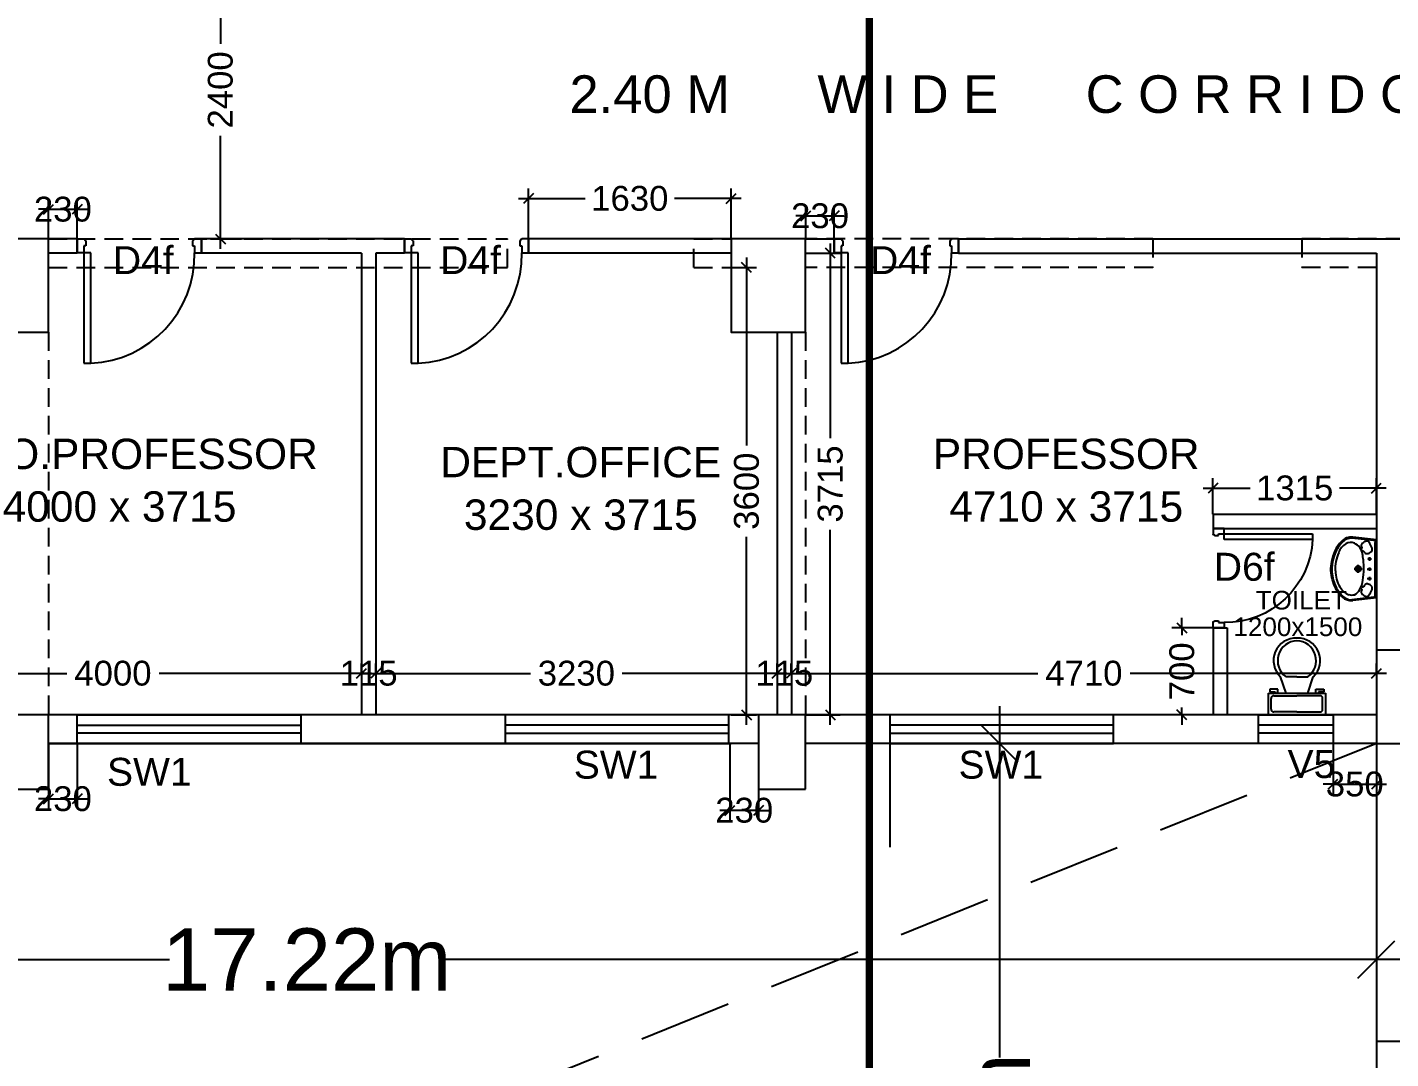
# Model space of a CAD drawing. Extents: x 6345096 to 6738923, y -6490958 to -6305885.
# Drawn here: x 6554506 to 6565481, y -6395018 to -6386716 of the extents above; entities that cross this region are included whole.
import ezdxf
from ezdxf.enums import TextEntityAlignment as Align

# ---------------------------------------------------------------- set-up
doc = ezdxf.new("R2010")
doc.units = 0
doc.header["$LTSCALE"] = 600
doc.header["$MEASUREMENT"] = 0
doc.header["$PDMODE"] = 35
for name, pattern in [('DASHED', [0.75, 0.5, -0.25]), ('HIDDEN', [0.375, 0.25, -0.125]), ('HIDDEN2', [0.1875, 0.125, -0.0625])]:
    doc.linetypes.add(name, pattern=pattern)
doc.layers.get('0').update_dxf_attribs({"linetype": 'CONTINUOUS'})
doc.layers.get('Defpoints').update_dxf_attribs({"linetype": 'CONTINUOUS'})
for name, color, linetype in [('8', 8, 'CONTINUOUS'), ('DIMEN', 5, 'CONTINUOUS'), ('DOOR', 32, 'CONTINUOUS'), ('Duct', 8, 'CONTINUOUS'), ('HS', 251, 'CONTINUOUS'), ('joinery', 7, 'CONTINUOUS'), ('LA-column', 3, 'CONTINUOUS'), ('REVISIONS', 6, 'CONTINUOUS'), ('Room Dim', 1, 'CONTINUOUS'), ('Sections', 10, 'CONTINUOUS'), ('TEXT', 6, 'CONTINUOUS'), ('Toi-Euip', 8, 'CONTINUOUS'), ('toi-fix', 46, 'CONTINUOUS'), ('Walls', 7, 'CONTINUOUS'), ('WIN', 151, 'CONTINUOUS'), ('Working Dim', 5, 'CONTINUOUS')]:
    doc.layers.add(name, color=color, linetype=linetype)
doc.styles.add('ari', font='arial.ttf')
doc.styles.add('ARIAL', font='arial.ttf')
doc.styles.get("Standard").update_dxf_attribs({"font": 'romans.shx'})
doc.dimstyles.new('int. dim', dxfattribs={"dimtxt": 200, "dimasz": 80, "dimexe": 80, "dimexo": 0, "dimgap": 70, "dimtad": 0, "dimdec": 0, "dimzin": 12, "dimdsep": 46, "dimtxsty": 'ari', "dimblk": 'OBLIQUE', "dimcen": 2, "dimdle": 80, "dimclrd": 256, "dimclre": 256, "dimclrt": 6, "dimadec": 0, "dimazin": 0, "dimtfac": 1, "dimtdec": 0, "dimtix": 1, "dimtmove": 2, "dimatfit": 3, "dimfxl": 1, "dimtolj": 1, "dimtzin": 0, "dimlwd": -1, "dimlwe": -1, "dimarcsym": 0})
doc.dimstyles.new('STANDARD$0', dxfattribs={"dimscale": 0, "dimtxt": 150, "dimasz": 125, "dimexe": 0.75, "dimexo": 1, "dimgap": 25, "dimtad": 1, "dimdec": 0, "dimdsep": 46, "dimtxsty": 'Standard', "dimblk1": 'DOT', "dimblk2": 'DOT', "dimsah": 1, "dimcen": 2.5, "dimclrd": 1, "dimclre": 1, "dimclrt": 3, "dimadec": 0, "dimazin": 0, "dimtfac": 1, "dimtdec": 0, "dimtmove": 0, "dimatfit": 3, "dimldrblk": 'DOT', "dimfxl": 1, "dimtolj": 1, "dimtzin": 0, "dimarcsym": 0})

# ---------------------------------------------------------------- blocks, each defined once
blk = doc.blocks.new('_Oblique')
at = {"color": 0, "linetype": 'ByBlock', "lineweight": -2}
blk.add_line((-0.5, -0.5), (0.5, 0.5), dxfattribs=at)
blk = doc.blocks.new('*D662')
at = {"layer": 'Defpoints', "color": 0, "transparency": 16777216}
for p in [(6556232, -6386020, 5), (6556061, -6388420), (6556232, -6388420, 1)]:
    blk.add_point(p, dxfattribs=at)
at = {"layer": 'Working Dim', "transparency": 16777216}
for p, q in [((6556232, -6386020), (6555981, -6386020)), ((6556061, -6385940), (6556061, -6386850)), ((6556061, -6388500), (6556061, -6387590)), ((6556232, -6388420), (6555981, -6388420))]:
    blk.add_line(p, q, dxfattribs=at)
at = {"layer": 'Working Dim', "transparency": 16777216, "xscale": 80, "yscale": 80, "zscale": 80}
for p, rotation in [((6556061, -6386020), 90), ((6556061, -6388420), 270)]:
    blk.add_blockref('_Oblique', p, dxfattribs=dict(at, rotation=rotation))
at = {"layer": 'Working Dim', "color": 6, "transparency": 16777216, "insert": (6556061, -6387220), "char_height": 200, "attachment_point": 5, "rotation": 90, "style": 'ari'}
blk.add_mtext('\\A1;2400', dxfattribs=at)
blk = doc.blocks.new('*D669')
at = {"layer": 'Defpoints', "color": 0, "transparency": 16777216}
for p in [(6560171, -6388650), (6560171, -6392250, 5), (6560296, -6392250)]:
    blk.add_point(p, dxfattribs=at)
at = {"layer": 'Working Dim', "transparency": 16777216}
for p, q in [((6560171, -6388650), (6560376, -6388650)), ((6560296, -6388570), (6560296, -6390081)), ((6560296, -6392330), (6560296, -6390818)), ((6560171, -6392250), (6560376, -6392250))]:
    blk.add_line(p, q, dxfattribs=at)
at = {"layer": 'Working Dim', "transparency": 16777216, "xscale": 80, "yscale": 80, "zscale": 80}
for p, rotation in [((6560296, -6388650), 90), ((6560296, -6392250), 270)]:
    blk.add_blockref('_Oblique', p, dxfattribs=dict(at, rotation=rotation))
at = {"layer": 'Working Dim', "color": 6, "transparency": 16777216, "insert": (6560296, -6390450), "char_height": 200, "attachment_point": 5, "rotation": 90, "style": 'ari'}
blk.add_mtext('\\A1;3600', dxfattribs=at)
blk = doc.blocks.new('*D1106')
at = {"layer": 'Defpoints', "color": 0, "transparency": 16777216}
for p in [(6562417, -6392480, 5), (6562332, -6399410), (6562417, -6399410, 2)]:
    blk.add_point(p, dxfattribs=at)
at = {"layer": 'DIMEN', "color": 8, "transparency": 16777216}
for p, q in [((6562332, -6392180), (6562332, -6395009)), ((6562417, -6392480), (6562032, -6392480)), ((6562332, -6399710), (6562332, -6396881)), ((6562417, -6399410), (6562032, -6399410))]:
    blk.add_line(p, q, dxfattribs=at)
at = {"layer": 'DIMEN', "color": 8, "transparency": 16777216, "xscale": 300, "yscale": 300, "zscale": 300}
for p, rotation in [((6562332, -6392480), 90), ((6562332, -6399410), 270)]:
    blk.add_blockref('_Oblique', p, dxfattribs=dict(at, rotation=rotation))
at = {"layer": 'DIMEN', "color": 7, "transparency": 16777216, "insert": (6562332, -6395945), "char_height": 500, "attachment_point": 5, "rotation": 90, "style": 'ari'}
blk.add_mtext('\\A1;6.93m', dxfattribs=at)
blk = doc.blocks.new('*D1285')
at = {"layer": 'Defpoints', "color": 0, "transparency": 16777216}
for p in [(6548147, -6393937, 15), (6565365, -6393937), (6565365, -6394219)]:
    blk.add_point(p, dxfattribs=at)
at = {"layer": 'DIMEN', "color": 8, "transparency": 16777216}
for p, q in [((6548147, -6393937), (6548147, -6394519)), ((6565365, -6393937), (6565365, -6394519)), ((6547847, -6394219), (6555651, -6394219)), ((6565665, -6394219), (6557862, -6394219))]:
    blk.add_line(p, q, dxfattribs=at)
at = {"layer": 'DIMEN', "color": 8, "transparency": 16777216, "xscale": 300, "yscale": 300, "zscale": 300, "rotation": 180}
blk.add_blockref('_Oblique', (6548147, -6394219), dxfattribs=at)
at = {"layer": 'DIMEN', "color": 8, "transparency": 16777216, "xscale": 300, "yscale": 300, "zscale": 300}
blk.add_blockref('_Oblique', (6565365, -6394219), dxfattribs=at)
at = {"layer": 'DIMEN', "color": 7, "transparency": 16777216, "insert": (6556756, -6394219), "char_height": 500, "attachment_point": 5, "style": 'ari'}
blk.add_mtext('\\A1;17.22m', dxfattribs=at)
blk = doc.blocks.new('*D1811')
at = {"layer": 'Defpoints', "color": 0, "transparency": 16777216}
for p in [(6560772, -6388535, 2), (6560970, -6388535), (6560771, -6392250)]:
    blk.add_point(p, dxfattribs=at)
at = {"layer": 'REVISIONS', "color": 8, "transparency": 16777216}
for p, q in [((6560970, -6388455), (6560970, -6390023)), ((6560772, -6388535), (6561050, -6388535)), ((6560970, -6392330), (6560970, -6390761)), ((6560771, -6392250), (6561050, -6392250))]:
    blk.add_line(p, q, dxfattribs=at)
at = {"layer": 'REVISIONS', "color": 8, "transparency": 16777216, "xscale": 80, "yscale": 80, "zscale": 80}
for p, rotation in [((6560970, -6388535), 90), ((6560970, -6392250), 270)]:
    blk.add_blockref('_Oblique', p, dxfattribs=dict(at, rotation=rotation))
at = {"layer": 'REVISIONS', "color": 6, "transparency": 16777216, "insert": (6560970, -6390392), "char_height": 200, "attachment_point": 5, "rotation": 90, "style": 'ari'}
blk.add_mtext('\\A1;3715', dxfattribs=at)
blk = doc.blocks.new('1000')
at = {"layer": 'DOOR'}
for p, q in [((0, -100), (0, 0)), ((0, 0), (49.7, 0)), ((49.7, 0), (49.7, -2.2)), ((63.2, -49.5), (49.7, -49.5)), ((49.7, -49.5), (49.7, -100)), ((63.2, -13.5), (61, -13.5)), ((63.2, -13.5), (63.2, -49.5)), ((836.8, -13.5), (836.8, -49.5)), ((836.8, -13.5), (839, -13.5)), ((836.8, -49.5), (850.3, -49.5)), ((850.3, 0), (850.3, -2.2)), ((900, 0), (850.3, 0)), ((850.3, -49.5), (850.3, -100)), ((900, -100), (900, 0)), ((49.7, -100), (0, -100)), ((49.7, -100), (49.7, -900.6)), ((100.2, -100), (49.7, -100)), ((100.2, -900.6), (100.2, -100)), ((850.3, -100), (900, -100)), ((49.7, -900.6), (100.2, -900.6))]:
    blk.add_line(p, q, dxfattribs=at)
for centre, major_axis, start_param, end_param in [((49.7, -13.5), (-7.95, 7.95), 3.926991, 5.497787), ((850.3, -13.5), (7.95, 7.95), 0.785398, 2.356194)]:
    blk.add_ellipse(centre, major_axis=major_axis, ratio=1, start_param=start_param, end_param=end_param, dxfattribs=at)
at = {"layer": 'DOOR', "color": 145}
blk.add_ellipse((64.3, -115.3), major_axis=(-519.7, 589.8), ratio=1, start_param=2.464943, end_param=4.009476, dxfattribs=at)
blk = doc.blocks.new('A$C5FEC0201')
at = {"layer": 'Toi-Euip'}
for p, q in [((0, 473), (185, 494)), ((0, 465), (191, 487)), ((0, 473), (0, 21)), ((10, 458), (10, 40)), ((72, 323), (39, 323)), ((54, 310), (54, 337)), ((72, 248), (39, 248)), ((54, 236), (54, 262)), ((173, 246), (112, 246)), ((143, 277), (143, 216)), ((67, 169), (39, 169)), ((54, 156), (54, 183)), ((0, 29), (191, 7)), ((0, 21), (185, 0))]:
    blk.add_line(p, q, dxfattribs=at)
for centre, radius in [((54, 323), 6.43), ((54, 248), 6.43), ((143, 246), 21.6), ((143, 246), 15.5), ((143, 246), 10.9), ((54, 169), 6.43)]:
    blk.add_circle(centre, radius, dxfattribs=at)
for centre, radius, start, end in [((-15, 454), 24.7, 11.1451, 53.7785), ((155, 371), 126, 140.5982, 160.4136), ((76, 442), 20.7, 62.4908, 153.191), ((68, 406), 56.9, 34.9669, 71.6496), ((101, 427), 17.9, 320.4642, 39.5358), ((203, 375), 80.1, 113.693, 156.3813), ((191, 356), 94.7, 75.5854, 102.6546), ((195, 411), 83.2, 73.2392, 96.9959), ((198, 409), 78.1, 56.7911, 95.1402), ((173, 329), 126, 27.7975, 70.6946), ((197, 387), 106, 42.34, 78.5521), ((182, 367), 123, 31.8415, 61.2146), ((66, 263), 287, 13.6801, 43.1199), ((135, 301), 200, 16.9894, 40.6854), ((66, 397), 34, 151.9192, 201.3561), ((75, 413), 49.2, 215.0585, 257.193), ((73, 396), 31.9, 253.9654, 299.9209), ((114, 361), 26.8, 118.2715, 163.614), ((898, 213), 801, 171.2228, 177.52), ((107, 378), 8.55, 353.1526, 127.3039), ((273, 323), 167, 149.5902, 175.9719), ((120, 410), 8.6, 136.0403, 216.1074), ((121, 409), 8.72, 204.5104, 300.3287), ((73, 260), 247, 0.5187, 31.0564), ((45, 247), 303, 336.1951, 21.8497), ((83, 251), 274, 347.1391, 16.8516), ((830, 250), 732, 180.2431, 185.5482), ((23, 243), 298, 335.4107, 3.8454), ((66, 95), 34, 158.6439, 208.0808), ((75, 79), 49.2, 102.807, 144.9415), ((73, 96), 31.9, 60.0791, 106.0346), ((114, 132), 26.8, 196.386, 241.7285), ((397, 201), 296, 184.2321, 193.8267), ((107, 113), 7.39, 228.2984, 348.6803), ((218, 146), 110, 188.0202, 245.0221), ((164, 170), 140, 301.8603, 338.3132), ((67, 229), 275, 316.2173, 337.6674), ((60, 236), 294, 316.3845, 351.023), ((-16, 41), 25.7, 308.7487, 358.5796), ((155, 121), 126, 199.5864, 219.4018), ((76, 50), 20.7, 206.809, 297.5092), ((68, 86), 56.9, 288.3504, 325.0331), ((120, 82), 8.6, 143.8926, 223.9597), ((121, 84), 7.73, 75.1523, 157.9307), ((101, 65), 17.9, 320.4642, 39.5358), ((200, 112), 70.9, 246.7779, 302.4081), ((198, 99), 99.5, 262.3942, 318.6169), ((196, 102), 94.4, 267.2238, 318.0895)]:
    blk.add_arc(centre, radius, start, end, dxfattribs=at)
blk = doc.blocks.new('A$C70ED7303')
at = {"layer": 'toi-fix', "color": 8}
for p, q in [((0, 0), (229, 0)), ((229, 0), (229, -174)), ((-229, 0), (0, 0)), ((-229, -174), (-229, 0)), ((-207, -44), (-207, -131)), ((0, -22), (-185, -22)), ((0, -22), (185, -22)), ((207, -44), (207, -131)), ((229, -174), (-229, -174)), ((-218, -207), (-218, -185)), ((-218, -185), (-174, -185)), ((-153, -207), (-218, -207)), ((-185, -153), (0, -153)), ((-174, -185), (-174, -174)), ((-153, -174), (-153, -207)), ((-87, -174), (-131, -305)), ((185, -153), (0, -153)), ((87, -174), (131, -305)), ((153, -174), (153, -207)), ((153, -207), (218, -207)), ((174, -185), (174, -174)), ((218, -185), (174, -185)), ((218, -207), (218, -185)), ((0, -305), (-87, -305)), ((0, -305), (87, -305))]:
    blk.add_line(p, q, dxfattribs=at)
for centre, major_axis, start_param, end_param in [((-188, -41), (13.6, -13.6), 2.214297, 4.068888), ((188, -41), (13.6, -13.6), 0.643501, 2.498091), ((-188, -134), (-13.6, -13.6), 5.35589, 7.21048), ((188, -134), (-13.6, -13.6), 0.643501, 2.498091), ((-7, -436), (-128, -128), 4.686239, 7.105146), ((5, -435), (-113, -113), 4.541602, 7.039318), ((7, -436), (56, -172), -0.351019, 2.067888), ((-5, -435), (-113, -113), 0.814663, 3.31238)]:
    blk.add_ellipse(centre, major_axis=major_axis, ratio=1, start_param=start_param, end_param=end_param, dxfattribs=at)
blk = doc.blocks.new('*D1860')
at = {"layer": 'Defpoints', "color": 0, "transparency": 16777216}
for p in [(6565016, -6392480), (6565366, -6392480, 2), (6565366, -6392808)]:
    blk.add_point(p, dxfattribs=at)
at = {"layer": 'Working Dim', "transparency": 16777216}
for p, q in [((6565016, -6392480), (6565016, -6392888)), ((6565366, -6392480), (6565366, -6392888)), ((6565016, -6392808), (6564936, -6392808)), ((6565016, -6392808), (6565366, -6392808)), ((6565366, -6392808), (6565446, -6392808))]:
    blk.add_line(p, q, dxfattribs=at)
at = {"layer": 'Working Dim', "transparency": 16777216, "xscale": 80, "yscale": 80, "zscale": 80}
blk.add_blockref('_Oblique', (6565016, -6392808), dxfattribs=at)
at = {"layer": 'Working Dim', "transparency": 16777216, "xscale": 80, "yscale": 80, "zscale": 80, "rotation": 180}
blk.add_blockref('_Oblique', (6565366, -6392808), dxfattribs=at)
at = {"layer": 'Working Dim', "color": 6, "transparency": 16777216, "insert": (6565191, -6392808), "char_height": 200, "attachment_point": 5, "style": 'ari'}
blk.add_mtext('\\A1;350', dxfattribs=at)
blk = doc.blocks.new('*D1861')
at = {"layer": 'Defpoints', "color": 0, "transparency": 16777216}
for p in [(6560162, -6392480), (6560392, -6392480), (6560162, -6393019)]:
    blk.add_point(p, dxfattribs=at)
at = {"layer": 'Working Dim', "transparency": 16777216}
for p, q in [((6560162, -6392480), (6560162, -6393099)), ((6560392, -6392480), (6560392, -6393099)), ((6560162, -6393019), (6560082, -6393019)), ((6560392, -6393019), (6560162, -6393019)), ((6560392, -6393019), (6560472, -6393019))]:
    blk.add_line(p, q, dxfattribs=at)
at = {"layer": 'Working Dim', "transparency": 16777216, "xscale": 80, "yscale": 80, "zscale": 80}
blk.add_blockref('_Oblique', (6560162, -6393019), dxfattribs=at)
at = {"layer": 'Working Dim', "transparency": 16777216, "xscale": 80, "yscale": 80, "zscale": 80, "rotation": 180}
blk.add_blockref('_Oblique', (6560392, -6393019), dxfattribs=at)
at = {"layer": 'Working Dim', "color": 6, "transparency": 16777216, "insert": (6560277, -6393019), "char_height": 200, "attachment_point": 5, "style": 'ari'}
blk.add_mtext('\\A1;230', dxfattribs=at)
blk = doc.blocks.new('*D1862')
at = {"layer": 'Defpoints', "color": 0, "transparency": 16777216}
for p in [(6554678, -6392479), (6554908, -6392479, 2), (6554908, -6392926)]:
    blk.add_point(p, dxfattribs=at)
at = {"layer": 'Working Dim', "transparency": 16777216}
for p, q in [((6554678, -6392479), (6554678, -6393006)), ((6554908, -6392479), (6554908, -6393006)), ((6554678, -6392926), (6554598, -6392926)), ((6554678, -6392926), (6554908, -6392926)), ((6554908, -6392926), (6554988, -6392926))]:
    blk.add_line(p, q, dxfattribs=at)
at = {"layer": 'Working Dim', "transparency": 16777216, "xscale": 80, "yscale": 80, "zscale": 80}
blk.add_blockref('_Oblique', (6554678, -6392926), dxfattribs=at)
at = {"layer": 'Working Dim', "transparency": 16777216, "xscale": 80, "yscale": 80, "zscale": 80, "rotation": 180}
blk.add_blockref('_Oblique', (6554908, -6392926), dxfattribs=at)
at = {"layer": 'Working Dim', "color": 6, "transparency": 16777216, "insert": (6554793, -6392926), "char_height": 200, "attachment_point": 5, "style": 'ari'}
blk.add_mtext('\\A1;230', dxfattribs=at)
blk = doc.blocks.new('*D1875')
at = {"layer": 'Defpoints', "color": 0, "transparency": 16777216}
for p in [(6553196, -6391916), (6557196, -6391916), (6557196, -6391916)]:
    blk.add_point(p, dxfattribs=at)
at = {"layer": 'Working Dim', "transparency": 16777216}
for p, q in [((6553196, -6391916), (6553196, -6391836)), ((6557196, -6391916), (6557196, -6391836)), ((6553116, -6391916), (6554824, -6391916)), ((6557276, -6391916), (6555569, -6391916))]:
    blk.add_line(p, q, dxfattribs=at)
at = {"layer": 'Working Dim', "transparency": 16777216, "xscale": 80, "yscale": 80, "zscale": 80, "rotation": 180}
blk.add_blockref('_Oblique', (6553196, -6391916), dxfattribs=at)
at = {"layer": 'Working Dim', "transparency": 16777216, "xscale": 80, "yscale": 80, "zscale": 80}
blk.add_blockref('_Oblique', (6557196, -6391916), dxfattribs=at)
at = {"layer": 'Working Dim', "color": 6, "transparency": 16777216, "insert": (6555196, -6391916), "char_height": 200, "attachment_point": 5, "style": 'ari'}
blk.add_mtext('\\A1;4000', dxfattribs=at)
blk = doc.blocks.new('*D1876')
at = {"layer": 'Defpoints', "color": 0, "transparency": 16777216}
for p in [(6557196, -6391916), (6557311, -6391916), (6557311, -6391916)]:
    blk.add_point(p, dxfattribs=at)
at = {"layer": 'Working Dim', "transparency": 16777216}
for p, q in [((6557196, -6391916), (6557196, -6391836)), ((6557311, -6391916), (6557311, -6391836)), ((6557196, -6391916), (6557116, -6391916)), ((6557196, -6391916), (6557311, -6391916)), ((6557311, -6391916), (6557391, -6391916))]:
    blk.add_line(p, q, dxfattribs=at)
at = {"layer": 'Working Dim', "transparency": 16777216, "xscale": 80, "yscale": 80, "zscale": 80}
blk.add_blockref('_Oblique', (6557196, -6391916), dxfattribs=at)
at = {"layer": 'Working Dim', "transparency": 16777216, "xscale": 80, "yscale": 80, "zscale": 80, "rotation": 180}
blk.add_blockref('_Oblique', (6557311, -6391916), dxfattribs=at)
at = {"layer": 'Working Dim', "color": 6, "transparency": 16777216, "insert": (6557254, -6391916), "char_height": 200, "attachment_point": 5, "style": 'ari'}
blk.add_mtext('\\A1;115', dxfattribs=at)
blk = doc.blocks.new('*D1877')
at = {"layer": 'Defpoints', "color": 0, "transparency": 16777216}
for p in [(6557311, -6391916), (6560541, -6391916), (6560541, -6391916)]:
    blk.add_point(p, dxfattribs=at)
at = {"layer": 'Working Dim', "transparency": 16777216}
for p, q in [((6557311, -6391916), (6557311, -6391836)), ((6560541, -6391916), (6560541, -6391836)), ((6557231, -6391916), (6558558, -6391916)), ((6560621, -6391916), (6559295, -6391916))]:
    blk.add_line(p, q, dxfattribs=at)
at = {"layer": 'Working Dim', "transparency": 16777216, "xscale": 80, "yscale": 80, "zscale": 80, "rotation": 180}
blk.add_blockref('_Oblique', (6557311, -6391916), dxfattribs=at)
at = {"layer": 'Working Dim', "transparency": 16777216, "xscale": 80, "yscale": 80, "zscale": 80}
blk.add_blockref('_Oblique', (6560541, -6391916), dxfattribs=at)
at = {"layer": 'Working Dim', "color": 6, "transparency": 16777216, "insert": (6558926, -6391916), "char_height": 200, "attachment_point": 5, "style": 'ari'}
blk.add_mtext('\\A1;3230', dxfattribs=at)
blk = doc.blocks.new('*D1878')
at = {"layer": 'Defpoints', "color": 0, "transparency": 16777216}
for p in [(6560541, -6391916), (6560656, -6391916), (6560656, -6391916)]:
    blk.add_point(p, dxfattribs=at)
at = {"layer": 'Working Dim', "transparency": 16777216}
for p, q in [((6560541, -6391916), (6560541, -6391836)), ((6560656, -6391916), (6560656, -6391836)), ((6560541, -6391916), (6560461, -6391916)), ((6560541, -6391916), (6560656, -6391916)), ((6560656, -6391916), (6560736, -6391916))]:
    blk.add_line(p, q, dxfattribs=at)
at = {"layer": 'Working Dim', "transparency": 16777216, "xscale": 80, "yscale": 80, "zscale": 80}
blk.add_blockref('_Oblique', (6560541, -6391916), dxfattribs=at)
at = {"layer": 'Working Dim', "transparency": 16777216, "xscale": 80, "yscale": 80, "zscale": 80, "rotation": 180}
blk.add_blockref('_Oblique', (6560656, -6391916), dxfattribs=at)
at = {"layer": 'Working Dim', "color": 6, "transparency": 16777216, "insert": (6560599, -6391916), "char_height": 200, "attachment_point": 5, "style": 'ari'}
blk.add_mtext('\\A1;115', dxfattribs=at)
blk = doc.blocks.new('*D1879')
at = {"layer": 'Defpoints', "color": 0, "transparency": 16777216}
for p in [(6560656, -6391916), (6565366, -6391916, 2), (6565366, -6391916)]:
    blk.add_point(p, dxfattribs=at)
at = {"layer": 'Working Dim', "transparency": 16777216}
for p, q in [((6560656, -6391916), (6560656, -6391836)), ((6565366, -6391916), (6565366, -6391836)), ((6560576, -6391916), (6562639, -6391916)), ((6565446, -6391916), (6563383, -6391916))]:
    blk.add_line(p, q, dxfattribs=at)
at = {"layer": 'Working Dim', "transparency": 16777216, "xscale": 80, "yscale": 80, "zscale": 80, "rotation": 180}
blk.add_blockref('_Oblique', (6560656, -6391916), dxfattribs=at)
at = {"layer": 'Working Dim', "transparency": 16777216, "xscale": 80, "yscale": 80, "zscale": 80}
blk.add_blockref('_Oblique', (6565366, -6391916), dxfattribs=at)
at = {"layer": 'Working Dim', "color": 6, "transparency": 16777216, "insert": (6563011, -6391916), "char_height": 200, "attachment_point": 5, "style": 'ari'}
blk.add_mtext('\\A1;4710', dxfattribs=at)
blk = doc.blocks.new('*D1880')
at = {"layer": 'Defpoints', "color": 0, "transparency": 16777216}
for p in [(6565365, -6390425), (6564050, -6390635), (6565365, -6390635)]:
    blk.add_point(p, dxfattribs=at)
at = {"layer": 'Working Dim', "transparency": 16777216}
for p, q in [((6563970, -6390425), (6564348, -6390425)), ((6564050, -6390635), (6564050, -6390345)), ((6565445, -6390425), (6565068, -6390425)), ((6565365, -6390635), (6565365, -6390345))]:
    blk.add_line(p, q, dxfattribs=at)
at = {"layer": 'Working Dim', "transparency": 16777216, "xscale": 80, "yscale": 80, "zscale": 80, "rotation": 180}
blk.add_blockref('_Oblique', (6564050, -6390425), dxfattribs=at)
at = {"layer": 'Working Dim', "transparency": 16777216, "xscale": 80, "yscale": 80, "zscale": 80}
blk.add_blockref('_Oblique', (6565365, -6390425), dxfattribs=at)
at = {"layer": 'Working Dim', "color": 6, "transparency": 16777216, "insert": (6564708, -6390425), "char_height": 200, "attachment_point": 5, "style": 'ari'}
blk.add_mtext('\\A1;1315', dxfattribs=at)
blk = doc.blocks.new('*D1881')
at = {"layer": 'Defpoints', "color": 0, "transparency": 16777216}
for p in [(6563800, -6391550), (6564051, -6391550, 11192), (6564050, -6392250)]:
    blk.add_point(p, dxfattribs=at)
at = {"layer": 'Working Dim', "transparency": 16777216}
for p, q in [((6563800, -6391550), (6563800, -6391470)), ((6564051, -6391550), (6563720, -6391550)), ((6563800, -6391550), (6563800, -6391610)), ((6563800, -6392250), (6563800, -6392190)), ((6564050, -6392250), (6563720, -6392250)), ((6563800, -6392250), (6563800, -6392330))]:
    blk.add_line(p, q, dxfattribs=at)
at = {"layer": 'Working Dim', "transparency": 16777216, "xscale": 80, "yscale": 80, "zscale": 80}
for p, rotation in [((6563800, -6391550), 270), ((6563800, -6392250), 90)]:
    blk.add_blockref('_Oblique', p, dxfattribs=dict(at, rotation=rotation))
at = {"layer": 'Working Dim', "color": 6, "transparency": 16777216, "insert": (6563800, -6391900), "char_height": 200, "attachment_point": 5, "rotation": 90, "style": 'ari'}
blk.add_mtext('\\A1;700', dxfattribs=at)
blk = doc.blocks.new('*D1882')
at = {"layer": 'Defpoints', "color": 0, "transparency": 16777216}
for p in [(6561002, -6388234), (6560772, -6388420, 2), (6561002, -6388420)]:
    blk.add_point(p, dxfattribs=at)
at = {"layer": 'Working Dim', "transparency": 16777216}
for p, q in [((6560772, -6388234), (6560692, -6388234)), ((6560772, -6388420), (6560772, -6388154)), ((6560772, -6388234), (6561002, -6388234)), ((6561002, -6388420), (6561002, -6388154)), ((6561002, -6388234), (6561082, -6388234))]:
    blk.add_line(p, q, dxfattribs=at)
at = {"layer": 'Working Dim', "transparency": 16777216, "xscale": 80, "yscale": 80, "zscale": 80}
blk.add_blockref('_Oblique', (6560772, -6388234), dxfattribs=at)
at = {"layer": 'Working Dim', "transparency": 16777216, "xscale": 80, "yscale": 80, "zscale": 80, "rotation": 180}
blk.add_blockref('_Oblique', (6561002, -6388234), dxfattribs=at)
at = {"layer": 'Working Dim', "color": 6, "transparency": 16777216, "insert": (6560887, -6388234), "char_height": 200, "attachment_point": 5, "style": 'ari'}
blk.add_mtext('\\A1;230', dxfattribs=at)
blk = doc.blocks.new('*D1883')
at = {"layer": 'Defpoints', "color": 0, "transparency": 16777216}
for p in [(6554908, -6388181), (6554678, -6388420, 2), (6554908, -6388420, 5)]:
    blk.add_point(p, dxfattribs=at)
at = {"layer": 'Working Dim', "transparency": 16777216}
for p, q in [((6554678, -6388420), (6554678, -6388101)), ((6554908, -6388420), (6554908, -6388101)), ((6554678, -6388181), (6554598, -6388181)), ((6554678, -6388181), (6554908, -6388181)), ((6554908, -6388181), (6554988, -6388181))]:
    blk.add_line(p, q, dxfattribs=at)
at = {"layer": 'Working Dim', "transparency": 16777216, "xscale": 80, "yscale": 80, "zscale": 80}
blk.add_blockref('_Oblique', (6554678, -6388181), dxfattribs=at)
at = {"layer": 'Working Dim', "transparency": 16777216, "xscale": 80, "yscale": 80, "zscale": 80, "rotation": 180}
blk.add_blockref('_Oblique', (6554908, -6388181), dxfattribs=at)
at = {"layer": 'Working Dim', "color": 6, "transparency": 16777216, "insert": (6554793, -6388181), "char_height": 200, "attachment_point": 5, "style": 'ari'}
blk.add_mtext('\\A1;230', dxfattribs=at)
blk = doc.blocks.new('*D1884')
at = {"layer": 'Defpoints', "color": 0, "transparency": 16777216}
for p in [(6558541, -6388094), (6558541, -6388420, 2), (6560172, -6388420, 2)]:
    blk.add_point(p, dxfattribs=at)
at = {"layer": 'Working Dim', "transparency": 16777216}
for p, q in [((6558541, -6388420), (6558541, -6388014)), ((6560172, -6388420), (6560172, -6388014)), ((6558461, -6388094), (6558998, -6388094)), ((6560252, -6388094), (6559715, -6388094))]:
    blk.add_line(p, q, dxfattribs=at)
at = {"layer": 'Working Dim', "transparency": 16777216, "xscale": 80, "yscale": 80, "zscale": 80, "rotation": 180}
blk.add_blockref('_Oblique', (6558541, -6388094), dxfattribs=at)
at = {"layer": 'Working Dim', "transparency": 16777216, "xscale": 80, "yscale": 80, "zscale": 80}
blk.add_blockref('_Oblique', (6560172, -6388094), dxfattribs=at)
at = {"layer": 'Working Dim', "color": 6, "transparency": 16777216, "insert": (6559356, -6388094), "char_height": 200, "attachment_point": 5, "style": 'ari'}
blk.add_mtext('\\A1;1630', dxfattribs=at)
blk = doc.blocks.new('A$C2CD672AE')
at = {"layer": 'Walls', "color": 8, "linetype": 'HIDDEN'}
for p, q in [((24358.1, 68004.3), (28052.1, 68004.3)), ((28052.1, 67774.3), (28052.1, 68004.3)), ((29552.1, 68004.3), (29852.1, 68004.3)), ((29552.1, 67774.3), (29552.1, 68004.3)), ((33246.1, 68004.3), (30452.1, 68004.3)), ((33246.1, 68004.3), (33246.1, 67774.3)), ((34446.1, 68004.3), (34446.1, 67774.3)), ((35946.1, 68004.3), (34446.1, 68004.3)), ((24358.1, 67774.3), (28052.1, 67774.3)), ((29552.1, 67774.3), (29852.1, 67774.3)), ((33246.1, 67774.3), (30452.1, 67774.3)), ((35046.1, 67774.3), (34446.1, 67774.3)), ((35046.1, 67774.3), (35046.1, 64694.3)), ((24358.1, 67254.3), (24358.1, 64174.3)), ((30222.1, 67254.3), (30222.1, 64174.3)), ((30452.1, 67254.3), (30452.1, 64174.3)), ((30072.1, 64174.3), (24358.1, 64174.3)), ((35046.5, 64174.3), (30452.1, 64174.3)), ((24358.1, 63944.3), (29852.1, 63944.3)), ((30072.1, 63944.3), (24358.1, 63944.3)), ((35046.1, 63944.3), (30452.1, 63944.3)), ((35046.1, 63944.3), (35046.1, 61544.3))]:
    blk.add_line(p, q, dxfattribs=at)

msp = doc.modelspace()

# ---------------------------------------------------------------- linework, layer by layer
at = {"layer": 'Duct', "color": 8, "linetype": 'HIDDEN2', "ltscale": 10}
msp.add_line((6565365.849, -6392479.577, 1.756), (6548516.936, -6399260.842, 1.699), dxfattribs=at)
at = {"layer": 'LA-column', "color": 2, "elevation": 2.39}
for points in [[(6553927.527, -6389169.616), (6554677.527, -6389169.616), (6554677.527, -6388419.616), (6553927.527, -6388419.616)], [(6560771.528, -6389169.619), (6560771.528, -6388419.619), (6560171.528, -6388419.619), (6560171.528, -6389169.619)], [(6565365.528, -6392479.625), (6566115.528, -6392479.625), (6566115.528, -6391729.625), (6565365.528, -6391729.625)], [(6554677.527, -6392849.676), (6554677.527, -6392249.676), (6554227.527, -6392249.676), (6554227.527, -6392849.676)], [(6560771.528, -6392849.616), (6560771.528, -6392249.616), (6560391.528, -6392249.616), (6560391.528, -6392849.616)], [(6565365.528, -6395329.616), (6565965.528, -6395329.616), (6565965.528, -6394879.616), (6565365.528, -6394879.616)]]:
    msp.add_lwpolyline(points, close=True, dxfattribs=at)
at = {"layer": 'REVISIONS'}
for p, q in [((6554907.517, -6388419.63, 2.39), (6554677.527, -6388419.63, 2.39)), ((6554907.517, -6388419.62, 4.779), (6554907.517, -6388534.62, 4.779)), ((6555907.517, -6388419.62, 4.779), (6555907.517, -6388534.62, 4.779)), ((6557541.427, -6388419.63, 2.39), (6555907.517, -6388419.63, 2.39)), ((6557541.427, -6388419.62, 2.39), (6557541.427, -6388534.62, 2.39)), ((6558541.427, -6388419.62, 2.39), (6558541.427, -6388534.62, 2.39)), ((6560171.528, -6388419.63, 2.39), (6558541.427, -6388419.63, 2.39)), ((6560771.528, -6388419.63), (6561001.517, -6388419.63)), ((6561001.517, -6388419.62), (6561001.517, -6388534.62)), ((6562001.517, -6388419.63), (6566265.528, -6388419.63)), ((6554907.517, -6388534.62, 2.39), (6554677.527, -6388534.62, 2.39)), ((6557196.437, -6388534.62, 2.39), (6555907.517, -6388534.62, 2.39)), ((6557196.437, -6388534.62), (6557196.437, -6392249.59)), ((6557311.437, -6388534.62), (6557311.437, -6392249.59)), ((6557541.427, -6388534.62, 2.39), (6557311.437, -6388534.62, 2.39)), ((6560171.528, -6388534.62, 2.39), (6558541.427, -6388534.62, 2.39)), ((6560771.528, -6388534.62), (6561001.517, -6388534.62)), ((6562001.517, -6388534.62), (6565365.528, -6388534.62)), ((6560541.437, -6389169.627), (6560541.437, -6392249.59)), ((6560656.437, -6389169.627), (6560656.437, -6392249.59)), ((6564050.438, -6390635.054), (6565365.438, -6390635.054)), ((6564050.438, -6390635.054), (6564050.438, -6390750.054)), ((6564050.438, -6390750.054), (6565365.438, -6390750.054)), ((6564050.438, -6391550.054), (6564165.438, -6391550.054)), ((6564050.438, -6391550.054), (6564050.438, -6392249.597)), ((6564165.438, -6391550.054), (6564165.438, -6392249.597))]:
    msp.add_line(p, q, dxfattribs=at)
at = {"layer": 'Sections', "linetype": 'DASHED', "lineweight": 0, "ltscale": 2, "const_width": 60, "flags": 128}
msp.add_lwpolyline([(6561283.238, -6457437.593), (6562415.891, -6457985.461), (6561283.238, -6457985.461), (6561283.238, -6331751.836), (6562415.891, -6331751.836), (6561283.238, -6332299.705)], dxfattribs=at)
at = {"layer": 'Walls', "linetype": 'Continuous'}
for p, q in [((6562001.517, -6388419.62), (6562001.517, -6388534.62)), ((6565365.438, -6388534.62), (6565365.438, -6391729.597)), ((6560391.437, -6392249.597), (6554677.437, -6392249.597)), ((6565365.849, -6392249.597), (6560771.437, -6392249.597)), ((6560391.437, -6392479.597), (6554677.437, -6392479.597)), ((6565365.437, -6392479.596), (6560771.437, -6392479.596)), ((6565365.438, -6392479.596), (6565365.438, -6394879.596))]:
    msp.add_line(p, q, dxfattribs=at)
at = {"layer": 'Walls', "color": 7}
msp.add_line((6554677.437, -6392479.574), (6560171.437, -6392479.574), dxfattribs=at)
at = {"layer": 'WIN', "linetype": 'Continuous'}
for points, elevation in [([(6556707.94, -6392479.509), (6554907.94, -6392479.509), (6554907.94, -6392249.509), (6556707.94, -6392249.509)], 4.146), ([(6560151.85, -6392249.577), (6558351.85, -6392249.577), (6558351.85, -6392479.577), (6560151.85, -6392479.577)], 1.756), ([(6563249.1, -6392249.577), (6561449.1, -6392249.577), (6561449.1, -6392479.577), (6563249.1, -6392479.577)], 1.756), ([(6565016.349, -6392479.63), (6564416.349, -6392479.63), (6564416.349, -6392249.63), (6565016.349, -6392249.63)], 1.756), ([(6556707.94, -6392396.726), (6554907.94, -6392396.726), (6554907.94, -6392332.293), (6556707.94, -6392332.293)], 4.146), ([(6560151.85, -6392332.361), (6558351.85, -6392332.361), (6558351.85, -6392396.794), (6560151.85, -6392396.794)], 1.756), ([(6563249.1, -6392332.36), (6561449.1, -6392332.36), (6561449.1, -6392396.794), (6563249.1, -6392396.794)], 1.756), ([(6565016.349, -6392398.289), (6564416.349, -6392398.289), (6564416.349, -6392330.971), (6565016.349, -6392330.971)], 1.756)]:
    msp.add_lwpolyline(points, close=True, dxfattribs=dict(at, elevation=elevation))
at = {"layer": 'Working Dim', "color": 6}
msp.add_line((6561449.1, -6392479.67, 1.756), (6561449.1, -6393314.797, 1.756), dxfattribs=at)

# ---------------------------------------------------------------- block references
at = {"layer": 'DOOR', "linetype": 'Continuous'}
for p, xscale, yscale, zscale, rotation in [((6554907.517, -6388419.62, 4.779), 1.111111108213692, 1.111111108213692, 1.111111108213692, 1.30627368217129e-05), ((6557541.427, -6388419.63, 2.39), 1.111111108213692, 1.111111108213692, 1.111111108213692, 1.30627368217129e-05), ((6561001.517, -6388419.63), 1.111111108213692, 1.111111108213692, 1.111111108213692, 1.30627368217129e-05), ((6564050.539, -6390750.054, 11191.727), -0.8888888880610701, 0.8888888880610466, 0.8888888880610701, 89.99998679318891)]:
    msp.add_blockref('1000', p, dxfattribs=dict(at, xscale=xscale, yscale=yscale, zscale=zscale, rotation=rotation))
at = {"layer": 'HS'}
msp.add_blockref('A$C2CD672AE', (6530319.294, -6456423.902, 8.17), dxfattribs=at)
at = {"layer": 'Toi-Euip', "xscale": 1.032431937754154, "yscale": 1.032431937754154, "zscale": 1.032431937754154, "rotation": 180}
msp.add_blockref('A$C5FEC0201', (6565365.437, -6390820.511, 11191.546), dxfattribs=at)
at = {"layer": 'toi-fix', "linetype": 'Continuous', "rotation": 179.9999868732302}
msp.add_blockref('A$C70ED7303', (6564725.438, -6392249.152, 11189.918), dxfattribs=at)

# ---------------------------------------------------------------- texts
at = {"layer": '8', "color": 6, "style": 'ari'}
for s, p in [('D4f', (6555440.432, -6388702.616, 6.09)), ('D4f', (6558074.342, -6388702.627, 3.7)), ('D4f', (6561534.432, -6388702.627, 1.31)), ('D6f', (6564301.623, -6391170.705, 1.31))]:
    msp.add_text(s, height=225, dxfattribs=at).set_placement(p, align=Align.CENTER)
at = {"layer": 'joinery', "style": 'ari'}
for s, p in [('SW1', (6555488.765, -6392821.28, 3.794)), ('SW1', (6559245.562, -6392763.53, 4.146)), ('SW1', (6562342.812, -6392763.53, 4.146)), ('V5', (6564842.563, -6392758.438, -2.23))]:
    msp.add_text(s, height=225, dxfattribs=at).set_placement(p, align=Align.CENTER)
at = {"layer": 'Room Dim', "linetype": 'Continuous', "style": 'ari'}
for s, p in [('4000 x 3715', (6555248.98, -6390695.471, 11.724)), ('3230 x 3715', (6558961.597, -6390761.228)), ('4710 x 3715', (6562868.786, -6390695.471, 11.724))]:
    msp.add_text(s, height=244.8, dxfattribs=at).set_placement(p, align=Align.CENTER)
at = {"layer": 'Room Dim', "style": 'ARIAL'}
msp.add_text('1200x1500', height=150, dxfattribs=at).set_placement((6564733.417, -6391616.15, 11191.546), align=Align.CENTER)
at = {"layer": 'TEXT', "color": 7, "style": 'ARIAL'}
for s, height, p in [('2.40 M      W I D E      C O R R I D O R', 302.4, (6562508.676, -6387404.858, 7.636)), ('TOILET', 150, (6564760.813, -6391402.016, 11191.546))]:
    msp.add_text(s, height=height, dxfattribs=at).set_placement(p, align=Align.CENTER)
at = {"layer": 'TEXT', "color": 7, "linetype": 'Continuous', "style": 'ari'}
for s, p in [('ASSO.PROFESSOR', (6555248.75, -6390271.895, -8.085)), ('DEPT.OFFICE', (6558961.367, -6390337.653, -19.809)), ('PROFESSOR', (6562868.556, -6390271.895, -8.085))]:
    msp.add_text(s, height=244.8, rotation=359.998932, dxfattribs=at).set_placement(p, align=Align.CENTER)

# ---------------------------------------------------------------- dimensions: what is measured, and where the dimension line sits
at = {"layer": 'DIMEN'}
dim = msp.add_linear_dim(base=(6562332.155, -6399409.596), p1=(6562416.666, -6392479.596, 5.131), p2=(6562416.666, -6399409.596, 2.39), angle=90, dimstyle='STANDARD$0', override={"dimscale": 1, "dimtxt": 500, "dimasz": 300, "dimexe": 300, "dimexo": 0, "dimgap": 1, "dimtad": 0, "dimdec": 2, "dimlfac": 0.001, "dimzin": 0, "dimpost": 'm', "dimtxsty": 'ari', "dimblk1": 'Oblique', "dimblk2": 'Oblique', "dimcen": 0, "dimdle": 300, "dimclrd": 8, "dimclre": 8, "dimclrt": 7, "dimadec": 2, "dimtdec": 2, "dimtmove": 2, "dimfxl": 0.75, "dimfrac": 1, "dimlwd": 65535, "dimlwe": 65535}, dxfattribs=at)
dim.commit()
dim.dimension.update_dxf_attribs({"geometry": '*D1106', "text_midpoint": (6562332.155, -6395944.596)})
dim = msp.add_linear_dim(base=(6565365.438, -6394219.259), p1=(6548146.849, -6393936.965, 14.83), p2=(6565365.438, -6393936.965), dimstyle='STANDARD$0', override={"dimscale": 1, "dimtxt": 500, "dimasz": 300, "dimexe": 300, "dimexo": 0, "dimgap": 1, "dimtad": 0, "dimdec": 2, "dimlfac": 0.001, "dimzin": 0, "dimpost": 'm', "dimtxsty": 'ari', "dimblk1": 'Oblique', "dimblk2": 'Oblique', "dimcen": 0, "dimdle": 300, "dimclrd": 8, "dimclre": 8, "dimclrt": 7, "dimadec": 2, "dimtdec": 2, "dimtmove": 2, "dimfxl": 0.75, "dimfrac": 1, "dimlwd": 65535, "dimlwe": 65535}, dxfattribs=at)
dim.commit()
dim.dimension.update_dxf_attribs({"geometry": '*D1285', "text_midpoint": (6556756.143, -6394219.259)})
at = {"layer": 'REVISIONS', "color": 8}
dim = msp.add_linear_dim(base=(6560970.074, -6388534.62), p1=(6560771.437, -6392249.597), p2=(6560771.528, -6388534.62, 2.39), angle=90, dimstyle='int. dim', override={"dimtxt": 200, "dimclrd": 8, "dimclre": 8, "dimarcsym": 1}, dxfattribs=at)
dim.commit()
dim.dimension.update_dxf_attribs({"geometry": '*D1811', "text_midpoint": (6560970.074, -6390392.108)})
at = {"layer": 'Working Dim', "color": 6}
for base, p1, p2, picture, middle in [((6556060.802, -6388419.623), (6556232.238, -6386019.556, 5.131), (6556232.236, -6388419.623, 1.236), '*D662', (6556060.802, -6387219.59)), ((6560296.291, -6392249.593), (6560171.437, -6388649.623), (6560171.437, -6392249.593, 5.131), '*D669', (6560296.291, -6390449.608)), ((6563800.091, -6391550.054), (6564050.438, -6392249.597), (6564050.539, -6391550.054, 11191.727), '*D1881', (6563800.091, -6391899.825))]:
    dim = msp.add_linear_dim(base=base, p1=p1, p2=p2, angle=90, dimstyle='int. dim', override={"dimtxt": 200, "dimarcsym": 1}, dxfattribs=at)
    dim.commit()
    dim.dimension.update_dxf_attribs({"geometry": picture, "text_midpoint": middle})
for base, p1, p2, picture, middle in [((6558541.427, -6388094.388), (6560171.528, -6388419.63, 2.39), (6558541.427, -6388419.62, 2.39), '*D1884', (6559356.477, -6388094.388)), ((6554907.517, -6388180.557), (6554677.527, -6388419.63, 2.39), (6554907.517, -6388419.62, 4.779), '*D1883', (6554792.522, -6388180.557)), ((6561001.517, -6388234.038), (6560771.528, -6388419.619, 2.39), (6561001.517, -6388419.619), '*D1882', (6560886.523, -6388234.038)), ((6565365.438, -6390424.759), (6564050.438, -6390635.054), (6565365.438, -6390635.054), '*D1880', (6564707.938, -6390424.759)), ((6557196.437, -6391916.019), (6553196.437, -6391916.019), (6557196.437, -6391916.019), '*D1875', (6555196.437, -6391916.019)), ((6557311.437, -6391916.019), (6557196.437, -6391916.019), (6557311.437, -6391916.019), '*D1876', (6557253.937, -6391916.019)), ((6560541.437, -6391916.019), (6557311.437, -6391916.019), (6560541.437, -6391916.019), '*D1877', (6558926.437, -6391916.019)), ((6560656.437, -6391916.019), (6560541.437, -6391916.019), (6560656.437, -6391916.019), '*D1878', (6560598.937, -6391916.019)), ((6554907.94, -6392926.198, 1.756), (6554677.849, -6392479.441, 1.756), (6554907.94, -6392479.441, 4.146), '*D1862', (6554792.895, -6392926.198, 1.756)), ((6560161.85, -6393019.205, 1.756), (6560391.85, -6392479.577, 1.756), (6560161.85, -6392479.555, 1.756), '*D1861', (6560276.85, -6393019.205, 1.756)), ((6565365.85, -6392808.064, 1.756), (6565016.349, -6392479.596, 1.756), (6565365.85, -6392479.723, 3.512), '*D1860', (6565191.099, -6392808.064, 1.756))]:
    dim = msp.add_linear_dim(base=base, p1=p1, p2=p2, dimstyle='int. dim', override={"dimtxt": 200, "dimarcsym": 1}, dxfattribs=at)
    dim.commit()
    dim.dimension.update_dxf_attribs({"geometry": picture, "text_midpoint": middle})
dim = msp.add_linear_dim(base=(6565365.528, -6391916.019), p1=(6560656.437, -6391916.019), p2=(6565365.528, -6391916.019, 2.39), text='4710', dimstyle='int. dim', override={"dimtxt": 200, "dimarcsym": 1}, dxfattribs=at)
dim.commit()
dim.dimension.update_dxf_attribs({"geometry": '*D1879', "text_midpoint": (6563010.983, -6391916.019)})

doc.saveas('drawing.dxf')
